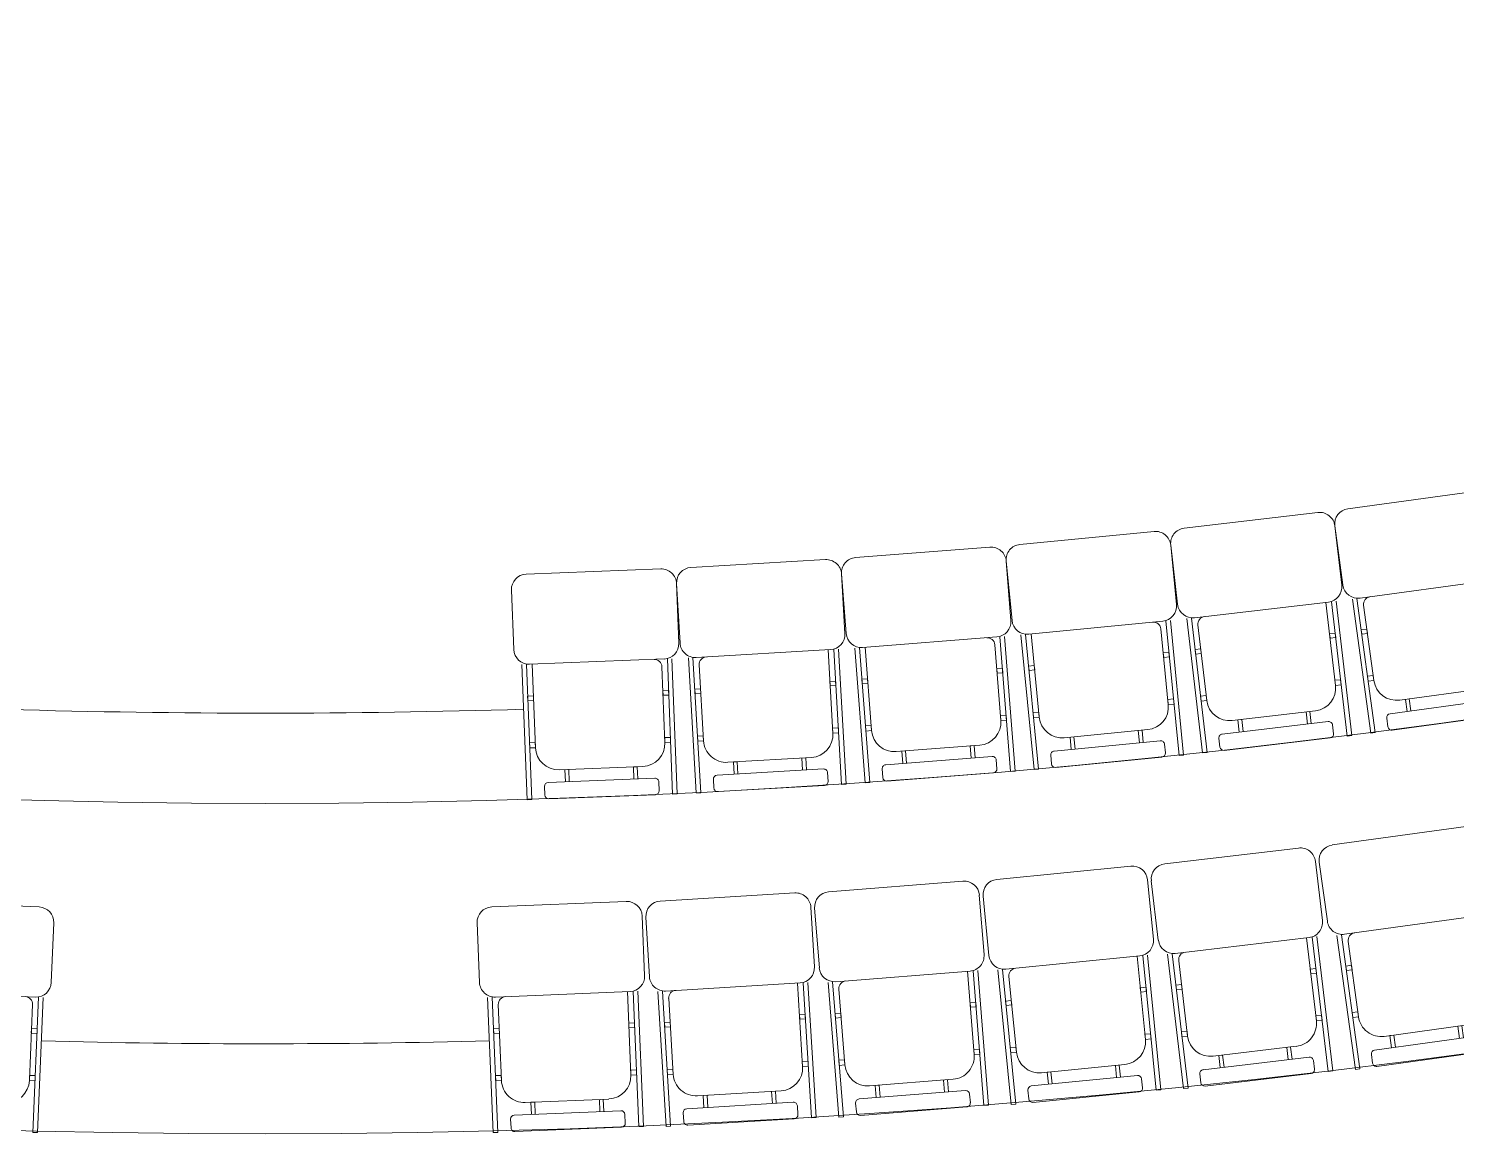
# Model space of a CAD drawing. Header units: millimetres. Extents: x 8275 to 147087, y -297470 to -191881.
# Drawn here: x 44458 to 49211, y -216155 to -212445 of the extents above; entities that cross this region are included whole.
import ezdxf

# ---------------------------------------------------------------- set-up
doc = ezdxf.new("R2010")
doc.units = ezdxf.units.MM
doc.header["$LTSCALE"] = 250
doc.header["$MEASUREMENT"] = 0
doc.layers.add('furniture', color=5, linetype='Continuous', lineweight=15)
doc.layers.add('stairs', color=2, linetype='Continuous', lineweight=5)

# ---------------------------------------------------------------- blocks, each defined once
blk = doc.blocks.new('A$C24EB465D-flat-9-flat-1-flat-349')
at = {"layer": 'furniture', "ltscale": 0.1}
for p, q in [((-445.7, -1.3), (2.3, -19.7)), ((-506.7, -248.2), (-498.6, -49.9)), ((51, -72.5), (42.8, -270.8)), ((-484, -300), (-502.5, -749.8)), ((-487.1, -750.4), (-468.6, -300.6)), ((-449.6, -301.4), (-461, -579.4)), ((-10, -319.4), (-458, -301)), ((-18, -769.7), (0.5, -319.9)), ((15.8, -320.5), (-2.7, -770.3)), ((-19.6, -344.5), (-30, -597.1)), ((-473.5, -420.9), (-472.9, -405.8)), ((-454.5, -421.7), (-473.5, -420.9)), ((-453.9, -406.6), (-472.9, -405.8)), ((-454.5, -421.7), (-453.9, -406.6)), ((-23.5, -439.4), (-22.8, -424.4)), ((-22.8, -424.4), (-3.8, -425.1)), ((-4.4, -440.2), (-3.8, -425.1)), ((-23.5, -439.4), (-4.4, -440.2)), ((-480, -578.6), (-479.3, -561.6)), ((-460.3, -562.4), (-479.3, -561.6)), ((-461, -579.4), (-460.3, -562.4)), ((-461, -579.4), (-480, -578.6)), ((-30, -597.1), (-29.3, -580.1)), ((-30, -597.1), (-10.9, -597.9)), ((-29.3, -580.1), (-10.2, -580.9)), ((-10.9, -597.9), (-10.2, -580.9)), ((-109.2, -670.1), (-388, -658.7)), ((-369, -659.5), (-370.6, -700.1)), ((-356.2, -660), (-357.9, -700.6)), ((-440.9, -709.9), (-442.1, -739.3)), ((-72.8, -712.4), (-427.7, -697.8)), ((-141, -668.8), (-142.6, -709.5)), ((-128.2, -669.4), (-141, -668.8)), ((-128.2, -669.4), (-129.8, -710)), ((-502.5, -749.8), (-487.1, -750.4)), ((-75.1, -767.2), (-430, -752.6)), ((-60.7, -725.6), (-61.9, -755)), ((-2.7, -770.3), (-18, -769.7))]:
    blk.add_line(p, q, dxfattribs=at)
for centre, radius, start, end in [((-447.8, -52, 0), 50.8, 87.6449, 177.6449), ((0.2, -70.5, 0), 50.8, 357.6449, 87.6449), ((-456, -250.3, 0), 50.8, 177.6449, 267.6449), ((-7.9, -268.7, 0), 50.8, 267.6449, 357.6449), ((-44.9, -343.4, 0), 25.4, 357.6449, 87.6449), ((-384.9, -582.5, 0), 76.2, 177.6449, 267.6449), ((-106.1, -594, 0), 76.2, 267.6449, 357.6449), ((-428.2, -710.4, 0), 12.7, 87.6449, 177.6449), ((-73.3, -725, 0), 12.7, 357.6449, 87.6449), ((-429.5, -739.9, 0), 12.7, 177.6449, 267.6449), ((-74.6, -754.5, 0), 12.7, 267.6449, 357.6449)]:
    blk.add_arc(centre, radius, start, end, dxfattribs=at)
blk = doc.blocks.new('A$C24EB465D-flat-9-flat-1-flat-426')
at = {"layer": 'furniture', "ltscale": 0.1}
for p, q in [((443.8, 41.4), (-0.4, -19.8)), ((528.1, -198.6), (501.1, -2)), ((-43.8, -77.1), (-16.7, -273.6)), ((40.5, -317), (484.7, -255.8)), ((476.3, -257), (514.3, -532.7)), ((556.6, -700.3), (495.2, -254.4)), ((510.4, -252.3), (571.9, -698.2)), ((14.9, -320.5), (76.4, -766.5)), ((91.5, -764.4), (30.1, -318.5)), ((52.4, -341), (86.9, -591.5)), ((490.7, -361.3), (509.6, -358.7)), ((492.8, -376.2), (490.7, -361.3)), ((492.8, -376.2), (511.6, -373.6)), ((511.6, -373.6), (509.6, -358.7)), ((63.3, -420.2), (44.5, -422.8)), ((46.5, -437.7), (44.5, -422.8)), ((65.4, -435.1), (63.3, -420.2)), ((65.4, -435.1), (46.5, -437.7)), ((512, -515.8), (530.9, -513.2)), ((514.3, -532.7), (512, -515.8)), ((533.2, -530), (530.9, -513.2)), ((514.3, -532.7), (533.2, -530)), ((84.6, -574.7), (65.8, -577.3)), ((68.1, -594.1), (65.8, -577.3)), ((86.9, -591.5), (68.1, -594.1)), ((86.9, -591.5), (84.6, -574.7)), ((140.6, -702.1), (492.5, -653.6)), ((172.8, -656.6), (449.2, -618.5)), ((191.6, -654), (204.3, -652.3)), ((191.6, -654), (197.2, -694.3)), ((204.3, -652.3), (209.9, -692.6)), ((417.8, -622.9), (423.3, -663.2)), ((430.4, -621.1), (435.9, -661.4)), ((506.8, -664.5), (510.9, -693.6)), ((148.1, -756.4), (500, -708)), ((571.9, -698.2), (556.6, -700.3)), ((129.8, -716.4), (133.8, -745.6)), ((76.4, -766.5), (91.5, -764.4))]:
    blk.add_line(p, q, dxfattribs=at)
for centre, radius, start, end in [((450.7, -8.9, 0), 50.8, 7.8453, 97.8453), ((6.5, -70.2, 0), 50.8, 97.8453, 187.8453), ((477.8, -205.5, 0), 50.8, 277.8453, 7.8453), ((33.6, -266.7, 0), 50.8, 187.8453, 277.8453), ((77.6, -337.6, 0), 25.4, 97.8453, 187.8453), ((438.8, -543.1, 0), 76.2, 277.8453, 7.8453), ((162.4, -581.1, 0), 76.2, 187.8453, 277.8453), ((494.3, -666.2, 0), 12.7, 7.8453, 97.8453), ((142.4, -714.7, 0), 12.7, 97.8453, 187.8453), ((498.3, -695.4, 0), 12.7, 277.8453, 7.8453), ((146.4, -743.9, 0), 12.7, 187.8453, 277.8453)]:
    blk.add_arc(centre, radius, start, end, dxfattribs=at)
blk = doc.blocks.new('A$C24EB465D-flat-9-flat-1-flat-427')
at = {"layer": 'furniture', "ltscale": 0.1}
for p, q in [((444.5, 32.9), (-0.8, -19.8)), ((524.2, -208.6), (500.9, -11.6)), ((-45.3, -76.2), (-22, -273.3)), ((34.5, -317.7), (479.8, -265.1)), ((471.3, -266.1), (504, -542.4)), ((543.1, -710.9), (490.2, -263.8)), ((505.5, -262), (558.4, -709.1)), ((8.8, -320.8), (61.7, -767.8)), ((76.9, -766), (24, -319)), ((45.9, -342), (75.6, -593.1)), ((483.7, -370.7), (502.6, -368.4)), ((485.5, -385.6), (483.7, -370.7)), ((504.4, -383.4), (502.6, -368.4)), ((55.3, -421.4), (36.4, -423.6)), ((38.1, -438.5), (36.4, -423.6)), ((57, -436.3), (55.3, -421.4)), ((485.5, -385.6), (504.4, -383.4)), ((57, -436.3), (38.1, -438.5)), ((502, -525.5), (520.9, -523.3)), ((504, -542.4), (502, -525.5)), ((504, -542.4), (522.9, -540.2)), ((522.9, -540.2), (520.9, -523.3)), ((73.6, -576.2), (54.7, -578.4)), ((56.7, -595.3), (54.7, -578.4)), ((75.6, -593.1), (56.7, -595.3)), ((75.6, -593.1), (73.6, -576.2)), ((127.2, -704.7), (479.9, -663)), ((160.2, -659.8), (437.3, -627)), ((179, -657.6), (191.8, -656.1)), ((179, -657.6), (183.8, -698)), ((191.8, -656.1), (196.6, -696.5)), ((405.7, -630.8), (410.5, -671.2)), ((418.4, -629.3), (423.2, -669.7)), ((494, -674.1), (497.5, -703.3)), ((558.4, -709.1), (543.1, -710.9)), ((116, -718.8), (119.5, -748)), ((133.6, -759.1), (486.3, -717.4)), ((61.7, -767.8), (76.9, -766))]:
    blk.add_line(p, q, dxfattribs=at)
for centre, radius, start, end in [((450.5, -17.6, 0), 50.8, 6.7472, 96.7472), ((5.2, -70.3, 0), 50.8, 96.7472, 186.7472), ((473.8, -214.6, 0), 50.8, 276.7472, 6.7472), ((28.5, -267.3, 0), 50.8, 186.7472, 276.7472), ((71.1, -339, 0), 25.4, 96.7472, 186.7472), ((428.3, -551.4, 0), 76.2, 276.7472, 6.7472), ((151.3, -584.1, 0), 76.2, 186.7472, 276.7472), ((481.4, -675.6, 0), 12.7, 6.7472, 96.7472), ((128.7, -717.3, 0), 12.7, 96.7472, 186.7472), ((484.9, -704.8, 0), 12.7, 276.7472, 6.7472), ((132.1, -746.5, 0), 12.7, 186.7472, 276.7472)]:
    blk.add_arc(centre, radius, start, end, dxfattribs=at)
blk = doc.blocks.new('A$C24EB465D-flat-9-flat-1-flat-428')
at = {"layer": 'furniture', "ltscale": 0.1}
for p, q in [((445.1, 24.3), (-1.2, -19.8)), ((520.1, -218.6), (500.6, -21.2)), ((-46.7, -75.4), (-27.2, -272.8)), ((28.4, -318.3), (474.6, -274.2)), ((466.1, -275), (493.5, -552)), ((529.4, -721.2), (485.1, -273.2)), ((500.4, -271.6), (544.7, -719.6)), ((2.7, -320.9), (47, -768.9)), ((62.2, -767.4), (17.9, -319.4)), ((39.3, -342.8), (64.2, -594.4)), ((476.5, -379.9), (495.5, -378)), ((478, -394.8), (476.5, -379.9)), ((496.9, -393), (495.5, -378)), ((47.2, -422.3), (28.2, -424.2)), ((29.7, -439.2), (28.2, -424.2)), ((48.7, -437.3), (47.2, -422.3)), ((478, -394.8), (496.9, -393)), ((48.7, -437.3), (29.7, -439.2)), ((491.8, -535), (510.8, -533.2)), ((493.5, -552), (491.8, -535)), ((493.5, -552), (512.5, -550.1)), ((512.5, -550.1), (510.8, -533.2)), ((62.5, -577.5), (43.6, -579.4)), ((45.3, -596.3), (43.6, -579.4)), ((64.2, -594.4), (45.3, -596.3)), ((64.2, -594.4), (62.5, -577.5)), ((147.5, -662.8), (425.2, -635.3)), ((166.4, -660.9), (179.2, -659.6)), ((166.4, -660.9), (170.4, -701.4)), ((179.2, -659.6), (183.2, -700.1)), ((393.6, -638.4), (397.6, -678.9)), ((406.3, -637.2), (410.3, -677.7)), ((113.6, -707), (467.1, -672)), ((481, -683.4), (483.9, -712.7)), ((102.3, -720.9), (105.1, -750.2)), ((119, -761.6), (472.5, -726.6)), ((544.7, -719.6), (529.4, -721.2)), ((47, -768.9), (62.2, -767.4))]:
    blk.add_line(p, q, dxfattribs=at)
for centre, radius, start, end in [((450.1, -26.2, 0), 50.8, 5.6492, 95.6492), ((3.8, -70.4, 0), 50.8, 95.6492, 185.6492), ((469.6, -223.6, 0), 50.8, 275.6492, 5.6492), ((23.4, -267.8, 0), 50.8, 185.6492, 275.6492), ((64.6, -340.3, 0), 25.4, 95.6492, 185.6492), ((417.7, -559.5, 0), 76.2, 275.6492, 5.6492), ((140, -586.9, 0), 76.2, 185.6492, 275.6492), ((114.9, -719.6, 0), 12.7, 95.6492, 185.6492), ((468.4, -684.7, 0), 12.7, 5.6492, 95.6492), ((471.3, -714, 0), 12.7, 275.6492, 5.6492), ((117.8, -748.9, 0), 12.7, 185.6492, 275.6492)]:
    blk.add_arc(centre, radius, start, end, dxfattribs=at)
blk = doc.blocks.new('A$C24EB465D-flat-9-flat-1-flat-429')
at = {"layer": 'furniture', "ltscale": 0.1}
for p, q in [((445.4, 15.8), (-1.5, -19.8)), ((515.9, -228.6), (500.1, -30.8)), ((-48.2, -74.4), (-32.4, -272.2)), ((22.3, -318.8), (469.2, -283.2)), ((460.8, -283.9), (482.9, -561.3)), ((515.5, -731.2), (479.8, -282.4)), ((495.1, -281.2), (530.8, -729.9)), ((-3.5, -320.9), (32.2, -769.6)), ((47.5, -768.4), (11.7, -319.7)), ((32.7, -343.5), (52.8, -595.6)), ((39.1, -423.2), (20.1, -424.7)), ((21.3, -439.7), (20.1, -424.7)), ((40.3, -438.2), (39.1, -423.2)), ((469.1, -388.9), (488.1, -387.4)), ((470.3, -403.9), (469.1, -388.9)), ((470.3, -403.9), (489.3, -402.4)), ((489.3, -402.4), (488.1, -387.4)), ((40.3, -438.2), (21.3, -439.7)), ((481.5, -544.4), (500.5, -542.9)), ((482.9, -561.3), (481.5, -544.4)), ((482.9, -561.3), (501.8, -559.8)), ((501.8, -559.8), (500.5, -542.9)), ((51.5, -578.6), (32.5, -580.1)), ((33.8, -597.1), (32.5, -580.1)), ((52.8, -595.6), (33.8, -597.1)), ((52.8, -595.6), (51.5, -578.6)), ((134.8, -665.5), (412.9, -643.3)), ((153.7, -664), (166.5, -662.9)), ((153.7, -664), (156.9, -704.5)), ((166.5, -662.9), (169.7, -703.5)), ((381.3, -645.9), (384.5, -686.4)), ((394, -644.8), (397.2, -685.4)), ((100.1, -709), (454.1, -680.9)), ((467.8, -692.5), (470.2, -721.9)), ((88.4, -722.7), (90.8, -752.1)), ((104.4, -763.7), (458.5, -735.5)), ((530.8, -729.9), (515.5, -731.2)), ((32.2, -769.6), (47.5, -768.4))]:
    blk.add_line(p, q, dxfattribs=at)
for centre, radius, start, end in [((449.5, -34.8, 0), 50.8, 4.5512, 94.5512), ((2.5, -70.4, 0), 50.8, 94.5512, 184.5512), ((465.2, -232.6, 0), 50.8, 274.5512, 4.5512), ((18.2, -268.2, 0), 50.8, 184.5512, 274.5512), ((58.1, -341.5, 0), 25.4, 94.5512, 184.5512), ((406.9, -567.4, 0), 76.2, 274.5512, 4.5512), ((128.8, -589.5, 0), 76.2, 184.5512, 274.5512), ((101.1, -721.7, 0), 12.7, 94.5512, 184.5512), ((455.2, -693.5, 0), 12.7, 4.5512, 94.5512), ((103.4, -751, 0), 12.7, 184.5512, 274.5512), ((457.5, -722.9, 0), 12.7, 274.5512, 4.5512)]:
    blk.add_arc(centre, radius, start, end, dxfattribs=at)
blk = doc.blocks.new('A$C24EB465D-flat-9-flat-1-flat-430')
at = {"layer": 'furniture', "ltscale": 0.1}
for p, q in [((445.7, 7.3), (-1.9, -19.7)), ((511.4, -238.4), (499.4, -40.4)), ((-49.6, -73.5), (-37.6, -271.5)), ((-9.6, -320.8), (17.5, -770.1)), ((32.7, -769.2), (5.6, -319.8)), ((16.1, -319.2), (463.7, -292.2)), ((455.2, -292.7), (472, -570.5)), ((501.4, -740.9), (474.3, -291.6)), ((489.6, -290.6), (516.7, -740)), ((26.2, -344), (41.4, -596.5)), ((31, -423.8), (12, -425)), ((12.9, -440), (12, -425)), ((31.9, -438.9), (31, -423.8)), ((461.6, -397.9), (480.6, -396.7)), ((462.5, -412.9), (461.6, -397.9)), ((462.5, -412.9), (481.5, -411.7)), ((481.5, -411.7), (480.6, -396.7)), ((31.9, -438.9), (12.9, -440)), ((471, -553.5), (490, -552.3)), ((472, -570.5), (471, -553.5)), ((472, -570.5), (491, -569.3)), ((491, -569.3), (490, -552.3)), ((40.4, -579.5), (21.4, -580.6)), ((22.4, -597.6), (21.4, -580.6)), ((41.4, -596.5), (22.4, -597.6)), ((41.4, -596.5), (40.4, -579.5)), ((122, -667.9), (400.5, -651.1)), ((368.8, -653), (371.3, -693.6)), ((381.5, -652.3), (384, -692.9)), ((86.5, -710.8), (441, -689.4)), ((141, -666.8), (153.8, -666)), ((141, -666.8), (143.4, -707.4)), ((153.8, -666), (156.2, -706.6)), ((454.5, -701.3), (456.2, -730.7)), ((74.6, -724.3), (76.3, -753.7)), ((89.8, -765.6), (444.3, -744.2)), ((516.7, -740), (501.4, -740.9)), ((17.5, -770.1), (32.7, -769.2))]:
    blk.add_line(p, q, dxfattribs=at)
for centre, radius, start, end in [((448.7, -43.4, 0), 50.8, 3.4531, 93.4531), ((1.1, -70.4, 0), 50.8, 93.4531, 183.4531), ((13.1, -268.5, 0), 50.8, 183.4531, 273.4531), ((460.7, -241.5, 0), 50.8, 273.4531, 3.4531), ((51.5, -342.5, 0), 25.4, 93.4531, 183.4531), ((117.5, -591.9, 0), 76.2, 183.4531, 273.4531), ((395.9, -575.1, 0), 76.2, 273.4531, 3.4531), ((87.2, -723.5, 0), 12.7, 93.4531, 183.4531), ((441.8, -702.1, 0), 12.7, 3.4531, 93.4531), ((89, -752.9, 0), 12.7, 183.4531, 273.4531), ((443.6, -731.5, 0), 12.7, 273.4531, 3.4531)]:
    blk.add_arc(centre, radius, start, end, dxfattribs=at)
blk = doc.blocks.new('A$C24EB465D-flat-9-flat-1-flat-431')
at = {"layer": 'furniture', "ltscale": 0.1}
for p, q in [((445.7, -1.3), (-2.3, -19.7)), ((-51, -72.5), (-42.8, -270.8)), ((506.7, -248.2), (498.6, -49.9)), ((-15.8, -320.5), (2.7, -770.3)), ((18, -769.7), (-0.5, -319.9)), ((10, -319.4), (458, -301)), ((449.6, -301.4), (461, -579.4)), ((487.1, -750.4), (468.6, -300.6)), ((484, -300), (502.5, -749.8)), ((19.6, -344.5), (30, -597.1)), ((22.8, -424.4), (3.8, -425.1)), ((4.4, -440.2), (3.8, -425.1)), ((23.5, -439.4), (22.8, -424.4)), ((453.9, -406.6), (472.9, -405.8)), ((454.5, -421.7), (453.9, -406.6)), ((454.5, -421.7), (473.5, -420.9)), ((473.5, -420.9), (472.9, -405.8)), ((23.5, -439.4), (4.4, -440.2)), ((460.3, -562.4), (479.3, -561.6)), ((461, -579.4), (460.3, -562.4)), ((480, -578.6), (479.3, -561.6)), ((29.3, -580.1), (10.2, -580.9)), ((10.9, -597.9), (10.2, -580.9)), ((30, -597.1), (10.9, -597.9)), ((30, -597.1), (29.3, -580.1)), ((461, -579.4), (480, -578.6)), ((109.2, -670.1), (388, -658.7)), ((356.2, -660), (357.9, -700.6)), ((369, -659.5), (370.6, -700.1)), ((72.8, -712.4), (427.7, -697.8)), ((128.2, -669.4), (141, -668.8)), ((128.2, -669.4), (129.8, -710)), ((141, -668.8), (142.6, -709.5)), ((440.9, -709.9), (442.1, -739.3)), ((60.7, -725.6), (61.9, -755)), ((75.1, -767.2), (430, -752.6)), ((502.5, -749.8), (487.1, -750.4)), ((2.7, -770.3), (18, -769.7))]:
    blk.add_line(p, q, dxfattribs=at)
for centre, radius, start, end in [((-0.2, -70.5, 0), 50.8, 92.3551, 182.3551), ((447.8, -52, 0), 50.8, 2.3551, 92.3551), ((7.9, -268.7, 0), 50.8, 182.3551, 272.3551), ((456, -250.3, 0), 50.8, 272.3551, 2.3551), ((44.9, -343.4, 0), 25.4, 92.3551, 182.3551), ((106.1, -594, 0), 76.2, 182.3551, 272.3551), ((384.9, -582.5, 0), 76.2, 272.3551, 2.3551), ((73.3, -725, 0), 12.7, 92.3551, 182.3551), ((428.2, -710.4, 0), 12.7, 2.3551, 92.3551), ((74.6, -754.5, 0), 12.7, 182.3551, 272.3551), ((429.5, -739.9, 0), 12.7, 272.3551, 2.3551)]:
    blk.add_arc(centre, radius, start, end, dxfattribs=at)
blk = doc.blocks.new('A$C24EB465D-flat-9-flat-1-flat-96')
at = {"layer": 'furniture', "ltscale": 0.1}
for p, q in [((445.1, -23.5), (-3.3, -19.6)), ((-54.5, -69.9), (-56.2, -268.3)), ((493.7, -273.1), (495.5, -74.7)), ((-31.7, -319.3), (-35.6, -769.5)), ((-20.3, -769.6), (-16.4, -319.5)), ((-5.9, -319.5), (442.5, -323.4)), ((434, -323.4), (431.6, -601.6)), ((449.1, -773.7), (453, -323.5)), ((468.4, -323.7), (464.5, -773.8)), ((2.4, -345), (0.2, -597.9)), ((-17.5, -439.8), (-17.4, -424.8)), ((1.7, -425), (-17.4, -424.8)), ((1.6, -440), (1.7, -425)), ((1.6, -440), (-17.5, -439.8)), ((433, -443.8), (433.1, -428.7)), ((433, -443.8), (452, -443.9)), ((433.1, -428.7), (452.1, -428.9)), ((452, -443.9), (452.1, -428.9)), ((-18.9, -597.7), (-18.7, -580.7)), ((0.2, -597.9), (-18.9, -597.7)), ((0.3, -580.9), (-18.7, -580.7)), ((0.2, -597.9), (0.3, -580.9)), ((431.6, -601.6), (431.7, -584.6)), ((431.6, -601.6), (450.6, -601.8)), ((431.7, -584.6), (450.8, -584.8)), ((450.6, -601.8), (450.8, -584.8)), ((75.7, -674.8), (354.7, -677.2)), ((94.7, -674.9), (94.3, -715.6)), ((94.7, -674.9), (107.5, -675)), ((107.5, -675), (107.1, -715.7)), ((323, -676.9), (322.6, -717.6)), ((335.7, -677), (335.3, -717.7)), ((24.5, -727.7), (24.2, -757.1)), ((37.3, -715.1), (392.5, -718.2)), ((405.1, -731), (404.8, -760.4)), ((-35.6, -769.5), (-20.3, -769.6)), ((36.8, -769.9), (392, -773)), ((464.5, -773.8), (449.1, -773.7))]:
    blk.add_line(p, q, dxfattribs=at)
for centre, radius, start, end in [((-3.7, -70.4, 0), 50.8, 89.502, 179.502), ((444.7, -74.3, 0), 50.8, 359.502, 89.502), ((-5.4, -268.8, 0), 50.8, 179.502, 269.502), ((442.9, -272.6, 0), 50.8, 269.502, 359.502), ((27.8, -345.2, 0), 25.4, 89.502, 179.502), ((76.4, -598.6, 0), 76.2, 179.502, 269.502), ((355.4, -601, 0), 76.2, 269.502, 359.502), ((36.9, -757.2, 0), 12.7, 179.502, 269.502), ((37.2, -727.8, 0), 12.7, 89.502, 179.502), ((392.4, -730.9, 0), 12.7, 359.502, 89.502), ((392.1, -760.3, 0), 12.7, 269.502, 359.502)]:
    blk.add_arc(centre, radius, start, end, dxfattribs=at)

msp = doc.modelspace()

# ---------------------------------------------------------------- linework, layer by layer
at = {"layer": 'stairs', "ltscale": 0.01}
for radius, start, end in [(28933.6, 238.54664, 301.47272), (30033.6, 238.66575, 301.3529), (31133.6, 238.77643, 301.24156), (32233.6, 238.87955, 301.13782), (33333.6, 238.97585, 301.04095), (28633.6, 268.29161, 271.73055), (29733.6, 268.57349, 271.44785)]:
    msp.add_arc((45240.8, -186089.6, -29609.4), radius, start, end, dxfattribs=at)

# ---------------------------------------------------------------- block references
at = {"layer": 'furniture', "ltscale": 0.01}
for p, rotation in [((48849.8, -214023, -28433), 8.282496615878351), ((48305, -214087.7, -28433), 7.170711385039585), ((46664.5, -214218.5, -28433), 3.835355692390514)]:
    msp.add_blockref('A$C24EB465D-flat-9-flat-1-flat-96', p, dxfattribs=dict(at, rotation=rotation))
at = {"layer": 'furniture', "ltscale": 0.01, "xscale": -1}
for p, rotation in [((48199.1, -214099.1, -28433), 5.062837544972885), ((47653, -214151.2, -28433), 3.951052313875616), ((46558.2, -214223.7, -28433), 1.727481852323844)]:
    msp.add_blockref('A$C24EB465D-flat-9-flat-1-flat-96', p, dxfattribs=dict(at, rotation=rotation))
at = {"layer": 'furniture', "ltscale": 0.01}
for name, p in [('A$C24EB465D-flat-9-flat-1-flat-426', (48797.8, -215142, -28433)), ('A$C24EB465D-flat-9-flat-1-flat-427', (48240.4, -215204.7, -28433)), ('A$C24EB465D-flat-9-flat-1-flat-428', (47681.9, -215256.7, -28433)), ('A$C24EB465D-flat-9-flat-1-flat-429', (47122.5, -215297.9, -28433)), ('A$C24EB465D-flat-9-flat-1-flat-430', (46562.4, -215328.5, -28433)), ('A$C24EB465D-flat-9-flat-1-flat-349', (44490.7, -215348.3, -28433)), ('A$C24EB465D-flat-9-flat-1-flat-431', (46001.9, -215348.3, -28433))]:
    msp.add_blockref(name, p, dxfattribs=at)

doc.saveas('drawing.dxf')
